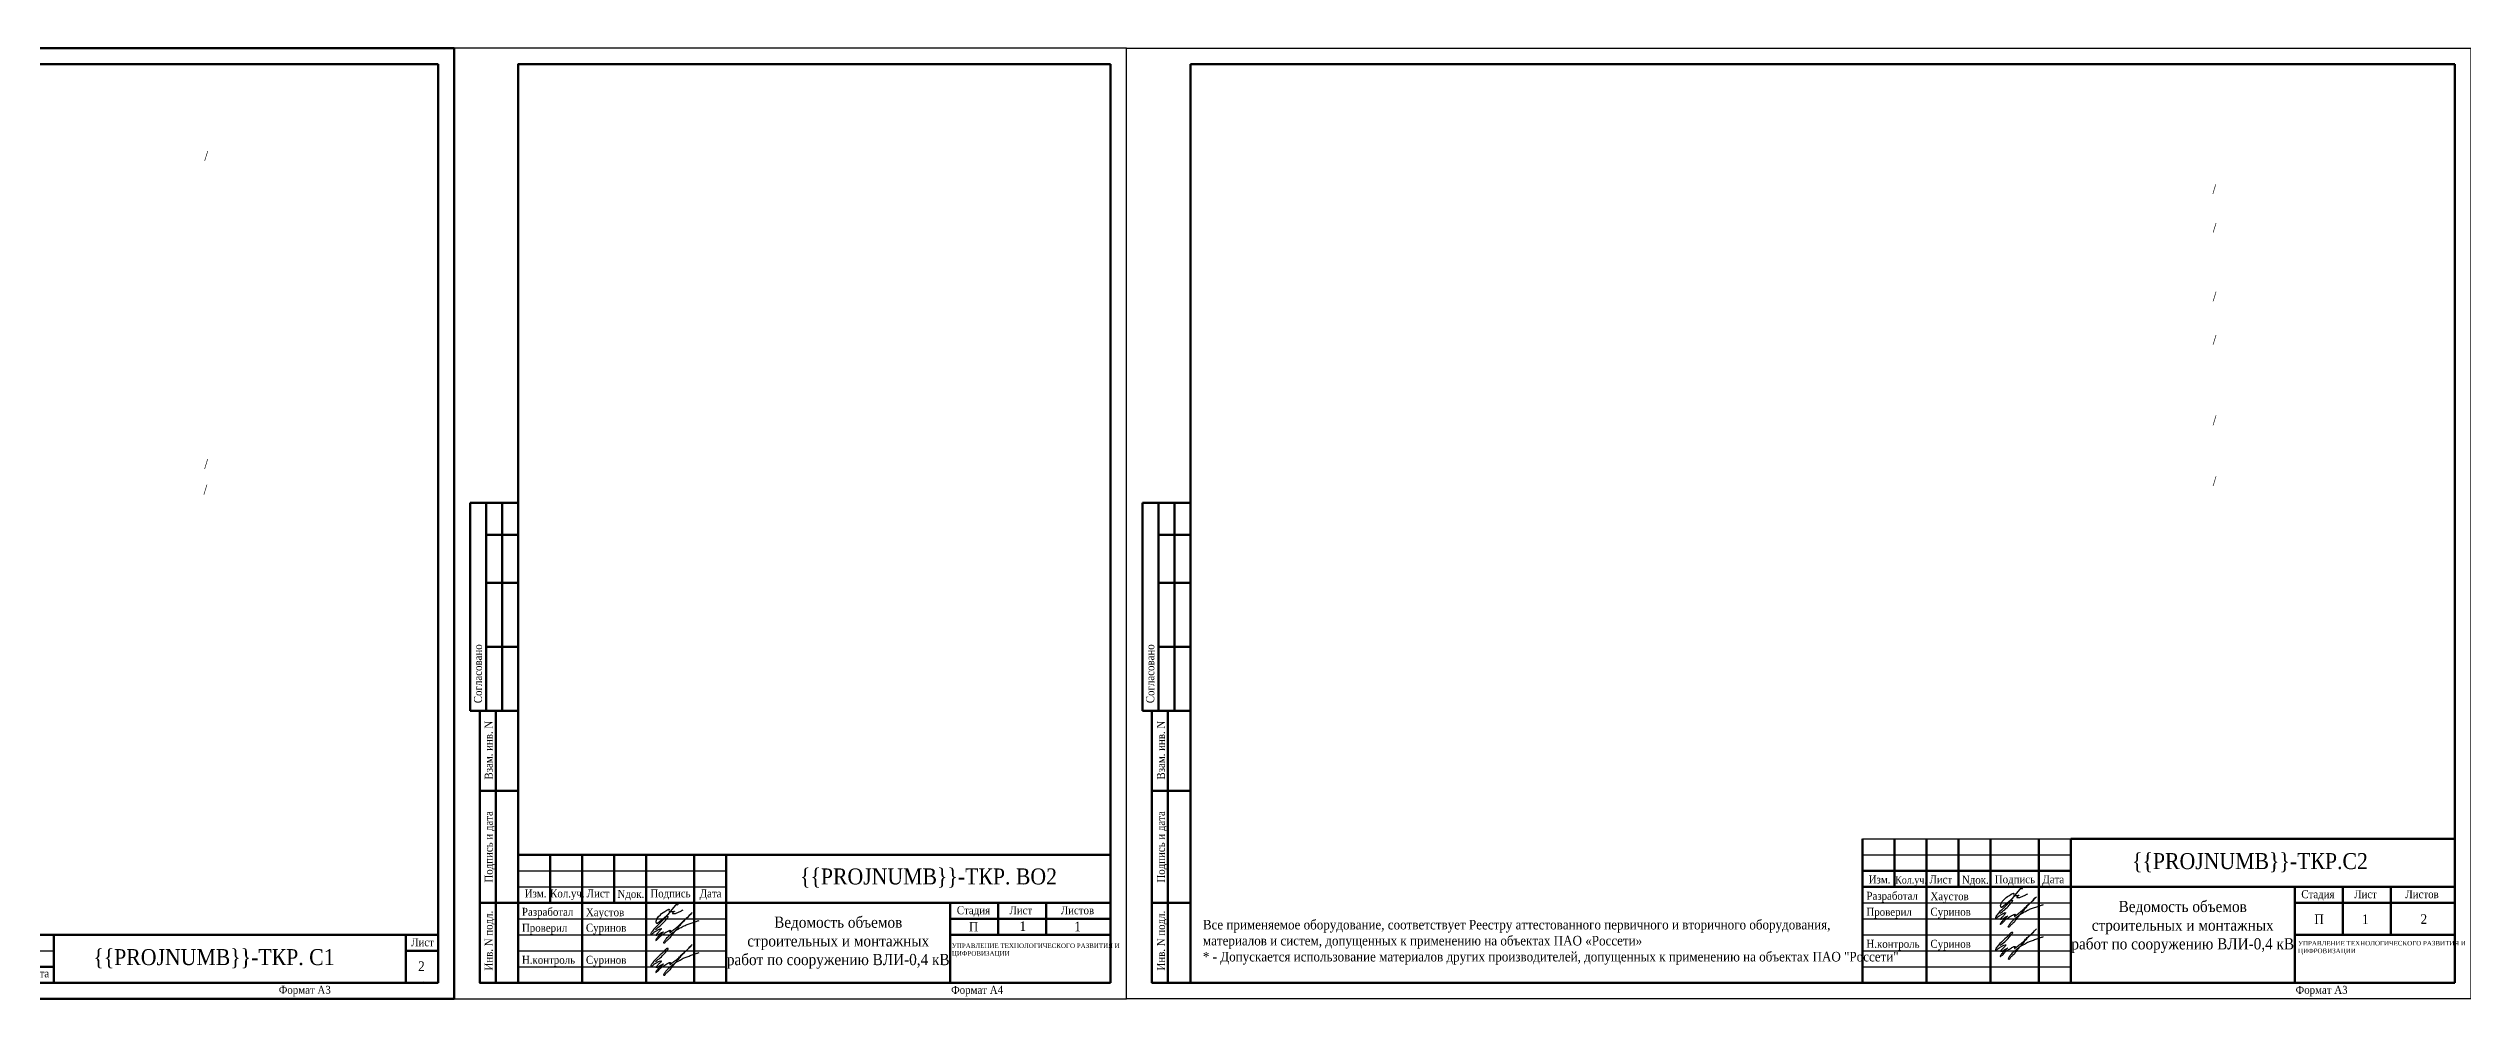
# Model space of a CAD drawing. Header units: millimetres. Extents: x 2515 to 10678, y 3612 to 3913.
# Drawn here: x 8661 to 9415, y 3616 to 3913 of the extents above; entities that cross this region are included whole.
import ezdxf

# ---------------------------------------------------------------- set-up
doc = ezdxf.new("R2010")
doc.units = ezdxf.units.MM
doc.layers.add('П', color=7, linetype='Continuous')
doc.layers.add('Чертеж', color=7, linetype='Continuous')
doc.styles.add('Simplex8', font='Times New Roman.ttf', dxfattribs={"height": 3.5})
doc.styles.add('стиль1', font='Times New Roman.ttf', dxfattribs={"width": 0.9})
doc.styles.add('стиль2', font='Times New Roman.ttf', dxfattribs={"width": 0.9, "height": 2.5})

# ---------------------------------------------------------------- blocks, each defined once
blk = doc.blocks.new('А3 мал.')
at = {"lineweight": 70}
blk.add_lwpolyline([(-65.02, 287), (-250.02, 287), (-250.02, 0)], dxfattribs=at)
at = {"layer": 'Чертеж', "lineweight": 25, "insert": (-40, 15), "char_height": 2.5, "width": 184.6595, "attachment_point": 1, "style": 'стиль1', "bg_fill": 3, "box_fill_scale": 1, "bg_fill_color": 256, "bg_fill_transparency": 0}
blk.add_mtext('\\pxql;^I\\P\\P\\P^I^I^I^I^I^I^I^I^I^I^I^I^I^I^I^I^I^I{\\C255;\\c16777215;.}', dxfattribs=at)
at = {"lineweight": 70}
for p, q in [((145, 287), (145, 0)), ((145, 15), (-40, 15)), ((145, 15), (-40, 15))]:
    blk.add_line(p, q, dxfattribs=at)
for points in [[(145, 287), (-250.02, 287), (-250.02, 0)], [(-40, 15), (-40, 0)], [(-40, 15), (-40, 0)], [(-30, 15), (-30, 0)], [(-30, 15), (-30, 0)], [(-20, 15), (-20, 0)], [(-20, 15), (-20, 0)], [(-10, 15), (-10, 0)], [(-10, 15), (-10, 0)], [(0, 15), (0, 0)], [(0, 15), (0, 0)], [(15, 15), (15, 0)], [(15, 15), (15, 0)], [(25, 15), (25, 0)], [(25, 15), (25, 0)], [(135, 15), (135, 0)], [(135, 15), (135, 0)], [(135, 15), (135, 0)], [(135, 10), (145, 10)], [(135, 10), (145, 10)], [(135, 10), (145, 10)], [(-250.02, 0), (145, 0)], [(-40, 5), (25, 5)], [(-40, 5), (25, 5)], [(-40, 0), (145, 0)], [(-40, 0), (25, 0)], [(-40, 0), (145, 0)], [(-40, 0), (25, 0)], [(-40, 0), (25, 0)], [(25, 0), (145, 0)], [(25, 0), (145, 0)]]:
    blk.add_lwpolyline(points, dxfattribs=at)
at = {"lineweight": 30}
for points in [[(-40, 15), (25, 15)], [(-40, 15), (25, 15)], [(-40, 10), (25, 10)], [(-40, 10), (25, 10)]]:
    blk.add_lwpolyline(points, dxfattribs=at)
at = {"layer": 'П', "lineweight": 70}
blk.add_lwpolyline([(-269.98, -5), (150.02, -5), (150.02, 292), (-269.98, 292)], close=True, dxfattribs=at)
at = {"lineweight": 25, "style": 'стиль1', "width": 0.9}
for s, p in [('Лист', (136.61, 11.4)), ('Изм.', (-37.95, 1.66)), ('Кол.уч.', (-30, 1.66)), ('Лист', (-18.6, 1.66)), ('Nдок.', (-8.98, 1.52)), ('Подпись', (1.3, 1.66)), ('Дата', (16.71, 1.66)), ('Формат А3', (95.26, -3.47))]:
    blk.add_text(s, height=2.5, dxfattribs=at).set_placement(p)
blk = doc.blocks.new('Штамп б')
at = {"lineweight": 70}
for points in [[(20, 0), (8, 0), (8, 85), (20, 85)], [(13, 0), (13, 85)], [(8, 60), (20, 60)], [(8, 25), (20, 25)]]:
    blk.add_lwpolyline(points, dxfattribs=at)
at = {"lineweight": 25, "style": 'Simplex8', "width": 0.9}
for s, p in [('Взам. инв. N', (12.06, 63.49)), ('Подпись и дата', (12.06, 31.28)), ('Инв. N подл.', (12.06, 3.82))]:
    blk.add_text(s, height=2.5, rotation=90, dxfattribs=at).set_placement(p)
blk = doc.blocks.new('A$C5B0935FB')
at = {"lineweight": 70}
for p, q in [((20, 65), (5, 65)), ((5, 0), (5, 65)), ((10, 55), (10, 65)), ((15, 0), (15, 65)), ((20, 0), (20, 65)), ((10, 40), (10, 55)), ((10, 55), (20, 55)), ((10, 20), (10, 40)), ((10, 40), (20, 40)), ((10, 0), (10, 20)), ((10, 20), (20, 20)), ((10, 0), (5, 0)), ((15, 0), (10, 0)), ((20, 0), (15, 0)), ((15, 0), (15, 0))]:
    blk.add_line(p, q, dxfattribs=at)
at = {"lineweight": 25, "style": 'стиль1', "width": 0.9}
blk.add_text('Согласовано', height=2.5, rotation=90, dxfattribs=at).set_placement((8.72, 2.35))
blk = doc.blocks.new('A$C7F1F469D')
at = {"color": 5, "lineweight": 25}
blk.add_spline([(-0.1, 1.78), (1.34, 2.93), (2.75, 4.33), (3.55, 5.31), (3.81, 5.64), (3.86, 5.8), (3.66, 5.81), (3.25, 5.7), (2.89, 5.36), (-1.09, 1.26), (-1.29, 0.98), (-1.47, 0.67), (-1.59, 0.28), (-1.54, 0.16), (-0.98, 0.55), (-0.42, 1.01), (0.34, 1.44), (1.08, 1.86), (1.69, 1.97), (1.62, 1.83), (1.26, 1.37), (0.56, 0.61), (0.16, 0.22), (0, 0), (0.24, -0.04), (0.82, 0.16), (1.44, 0.58), (2.18, 0.95), (2.33, 1.04), (1.93, 0.58), (1.28, 0.02), (0.64, -0.58), (0.1, -1.31), (-0.06, -1.68), (0.13, -1.59), (0.39, -1.41), (1.23, -0.56), (1.62, -0.16), (2.27, 0.27), (2.82, 0.65), (3.41, 1.04), (3.83, 1.25), (4.1, 1.35), (4.33, 1.44), (4.56, 1.45), (4.6, 1.35), (4.48, 1.19), (4.35, 0.92), (4.39, 0.82), (4.59, 0.91), (5.09, 1.34), (6.19, 2.18), (7.41, 3.21), (8.36, 4.22), (9.62, 5.31), (10.99, 6.68), (11.27, 6.98), (9.83, 5.51), (8.6, 4.26), (7.7, 3.28), (7.2, 2.7), (6.74, 2.12), (6.16, 1.41), (5.49, 0.62), (4.74, -0.34), (3.92, -1.29), (3.19, -1.94), (2.91, -2.31), (2.67, -2.58), (2.52, -2.55), (2.49, -2.26), (2.69, -1.9), (3.27, -1.11), (3.8, -0.52), (4.48, 0.07), (5.33, 0.79), (5.97, 1.29), (6.7, 1.77), (7.56, 2.21), (8.83, 2.91), (10.02, 3.35), (11.36, 3.83), (12.55, 4.24), (13.47, 4.57)], degree=3, dxfattribs=at)
blk = doc.blocks.new('Штамп фамилии')
at = {"layer": 'Чертеж', "color": 5, "lineweight": -2}
blk.add_lwpolyline([(47.56, 0.85), (47.63, 0.98), (47.71, 1.12), (47.75, 1.2), (47.79, 1.26), (47.82, 1.32), (47.85, 1.37), (47.85, 1.41), (47.85, 1.5), (47.83, 1.56), (47.8, 1.58), (47.75, 1.59), (47.69, 1.59), (47.65, 1.58), (47.6, 1.56), (47.53, 1.53), (47.47, 1.48), (47.41, 1.42), (47.34, 1.32), (45.35, -1.11), (44.5, -2.12), (43.04, -3.43), (41.29, -4.9), (41.18, -4.96), (41.1, -4.94), (41.06, -4.9), (41.02, -4.83), (40.95, -4.71), (40.89, -4.56), (40.88, -4.4), (40.88, -4.26), (40.91, -4.09), (40.95, -3.94), (40.99, -3.84), (41.05, -3.64), (41.14, -3.44), (41.38, -3.09), (41.64, -2.76), (42.23, -2.17), (42.59, -1.81), (43.05, -1.48), (43.63, -1.13), (44.19, -0.77), (44.85, -0.41), (44.92, -0.44), (44.94, -0.46), (44.95, -0.51), (44.89, -0.87), (44.97, -1.02), (45.03, -1.1), (45.09, -1.13), (45.19, -1.2), (45.35, -1.22), (45.55, -1.22), (46.39, -1.16), (46.48, -1.08), (46.54, -1.05), (46.56, -1.07), (46.57, -1.09), (46.56, -1.13), (46.54, -1.15), (46.53, -1.18), (46.48, -1.21), (46.37, -1.3), (46.01, -1.59), (45.97, -1.66), (45.96, -1.7), (45.96, -1.78), (45.99, -1.81), (46.12, -1.82), (46.26, -1.81), (46.68, -1.81), (46.77, -1.8), (46.92, -1.76), (47.12, -1.67), (48.59, -1.09), (48.75, -0.97), (48.9, -0.86), (49.05, -0.79), (49.15, -0.75), (49.3, -0.69)], dxfattribs=at)
at = {"layer": 'Чертеж', "color": 67, "lineweight": -2, "true_color": 0x727430}
for p in [(40.81, -8.53), (40.81, -18.55)]:
    blk.add_blockref('A$C7F1F469D', p, dxfattribs=at)
at = {"color": 7, "char_height": 2.5, "attachment_point": 4, "style": 'стиль1'}
for s, insert, width in [(' Разработал', (-1.9, -1.68), 17), (' Проверил', (-1.9, -6.68), 17), ('Хаустов', (18.94, -1.81), 20), (' Суринов', (18.1, -6.65), 20), (' Н.контроль', (-1.9, -16.68), 17), (' Суринов', (18.1, -16.68), 20)]:
    blk.add_mtext(s, dxfattribs=dict(at, insert=insert, width=width))
blk = doc.blocks.new('A$C31D65421')
blk.add_blockref('Штамп фамилии', (2.24, 18.43))

msp = doc.modelspace()

# ---------------------------------------------------------------- linework, layer by layer
at = {"lineweight": 70}
for points in [[(9237.884, 3666.313), (9237.884, 3651.313)], [(9257.884, 3666.313), (9257.884, 3651.313)]]:
    msp.add_lwpolyline(points, dxfattribs=at)
at = {"layer": 'П'}
msp.add_lwpolyline([(8997.884, 3913.313), (9417.884, 3913.313), (9417.884, 3616.313), (8997.884, 3616.313)], close=True, dxfattribs=at)
at = {"layer": 'Чертеж', "lineweight": 70}
for p, q in [((8992.884, 3908.313), (8992.884, 3621.313)), ((9412.884, 3621.313), (9412.884, 3908.313)), ((8992.884, 3661.313), (8807.884, 3661.313)), ((8807.884, 3656.313), (8807.884, 3661.313)), ((8827.884, 3646.313), (8827.884, 3661.313)), ((8872.884, 3656.313), (8872.884, 3661.313)), ((8827.884, 3651.313), (8827.884, 3621.313)), ((8942.884, 3641.313), (8992.884, 3641.313))]:
    msp.add_line(p, q, dxfattribs=at)
at = {"layer": 'Чертеж', "lineweight": 50}
for p, q in [((9412.884, 3908.313), (9017.884, 3908.313)), ((9017.884, 3908.313), (9017.884, 3621.313)), ((9412.884, 3621.305), (9017.884, 3621.305))]:
    msp.add_line(p, q, dxfattribs=at)
at = {"layer": 'Чертеж', "lineweight": 70}
for points in [[(8992.884, 3908.313), (8807.884, 3908.313), (8807.884, 3621.313)], [(9227.884, 3666.313), (9227.884, 3621.313)], [(9247.884, 3666.313), (9247.884, 3621.313)], [(9247.884, 3666.313), (9247.884, 3621.313)], [(9267.884, 3666.313), (9267.884, 3621.313)], [(9267.884, 3666.313), (9267.884, 3621.313)], [(9282.884, 3666.313), (9282.884, 3621.313)], [(9282.884, 3666.313), (9282.884, 3621.313)], [(9292.884, 3666.313), (9292.884, 3621.313)], [(9292.884, 3666.313), (9412.884, 3666.313)], [(8807.884, 3661.313), (8807.884, 3621.313)], [(8817.884, 3661.313), (8817.884, 3646.313)], [(8837.884, 3661.313), (8837.884, 3646.313)], [(8847.884, 3661.313), (8847.884, 3621.313)], [(8862.884, 3661.313), (8862.884, 3621.313)], [(8872.884, 3661.313), (8872.884, 3621.313)], [(9227.884, 3656.313), (9292.884, 3656.313)], [(9227.884, 3651.313), (9412.884, 3651.313)], [(9362.884, 3651.313), (9362.884, 3621.313)], [(9377.884, 3651.313), (9377.884, 3636.313)], [(9392.884, 3651.313), (9392.884, 3636.313)], [(8807.884, 3646.313), (8872.884, 3646.313)], [(8872.884, 3646.313), (8992.884, 3646.313)], [(8942.884, 3646.313), (8942.884, 3621.313)], [(8957.884, 3646.313), (8957.884, 3636.313)], [(8972.884, 3646.313), (8972.884, 3636.313)], [(9362.884, 3646.313), (9412.884, 3646.313)], [(8942.884, 3636.313), (8992.884, 3636.313)], [(9362.884, 3636.313), (9412.884, 3636.313)], [(8807.884, 3621.313), (8992.884, 3621.313)], [(9227.884, 3621.313), (9412.884, 3621.313)]]:
    msp.add_lwpolyline(points, dxfattribs=at)
at = {"layer": 'Чертеж', "lineweight": 30}
for points in [[(9227.884, 3666.313), (9292.884, 3666.313)], [(9227.884, 3661.313), (9292.884, 3661.313)], [(8807.884, 3656.313), (8872.884, 3656.313)], [(8807.884, 3651.313), (8872.884, 3651.313)], [(9227.884, 3646.313), (9292.884, 3646.313)], [(8807.884, 3641.313), (8872.884, 3641.313)], [(8807.884, 3636.313), (8872.884, 3636.313)], [(8807.884, 3636.313), (8872.884, 3636.313)], [(9227.884, 3641.313), (9292.884, 3641.313)], [(9227.884, 3636.313), (9292.884, 3636.313)], [(8807.884, 3631.313), (8872.884, 3631.313)], [(9227.884, 3631.313), (9292.884, 3631.313)], [(8807.884, 3626.313), (8872.884, 3626.313)], [(9227.884, 3626.313), (9292.884, 3626.313)]]:
    msp.add_lwpolyline(points, dxfattribs=at)

# ---------------------------------------------------------------- block references
for name, p in [('А3 мал.', (8637.859, 3621.313)), ('A$C5B0935FB', (8787.884, 3706.313))]:
    msp.add_blockref(name, p)
at = {"layer": 'Чертеж'}
msp.add_blockref('A$C5B0935FB', (8997.884, 3706.313), dxfattribs=at)
at = {"layer": 'Чертеж', "lineweight": 25}
for p in [(8787.884, 3621.313), (8997.884, 3621.313)]:
    msp.add_blockref('Штамп б', p, dxfattribs=at)
at = {"layer": 'Чертеж', "linetype": 'Continuous', "lineweight": 0}
for p in [(9227.884, 3631.313), (8807.884, 3626.313)]:
    msp.add_blockref('A$C31D65421', p, dxfattribs=at)

# ---------------------------------------------------------------- texts
at = {"lineweight": 25, "style": 'стиль1', "width": 0.9}
for s, p in [('/', (9337.177, 3867.82)), ('/', (9337.263, 3855.71)), ('/', (9337.263, 3834.256)), ('/', (9337.263, 3820.727)), ('/', (9337.263, 3795.563)), ('/', (9337.263, 3776.558)), ('1', (9383.895, 3639.639)), ('2', (9402.196, 3639.716))]:
    msp.add_text(s, height=3, dxfattribs=at).set_placement(p)
at = {"layer": 'Чертеж', "lineweight": 25, "style": 'стиль1', "width": 0.9}
for s, height, p in [('Изм.', 2.5, (8809.937, 3647.974)), ('Кол.уч.', 2.5, (8817.884, 3647.974)), ('Лист', 2.5, (8829.285, 3647.974)), ('Подпись', 2.5, (8849.181, 3647.974)), ('Дата', 2.5, (8864.595, 3647.974)), ('Изм.', 2.5, (9229.775, 3652.331)), ('Кол.уч.', 2.3, (9238.046, 3652.295)), ('Лист', 2.5, (9248.755, 3652.331)), ('Nдок.', 2.5, (9258.906, 3652.243)), ('Подпись', 2.5, (9269.181, 3652.386)), ('Дата', 2.5, (9284.023, 3652.386)), ('Nдок.', 2.5, (8838.906, 3647.831)), ('Стадия', 2.5, (8944.932, 3642.712)), ('Лист', 2.5, (8961.353, 3642.712)), ('Листов', 2.5, (8977.397, 3642.712)), ('Стадия', 2.5, (9364.932, 3647.732)), ('Лист', 2.5, (9381.441, 3647.732)), ('Листов', 2.5, (9397.427, 3647.732)), ('П', 3, (8948.69, 3637.325)), ('1', 3, (8964.528, 3637.495)), ('1', 3, (8981.623, 3637.378)), ('П', 3, (9369.025, 3639.655)), ('Формат А4', 2.5, (8943.145, 3617.841)), ('Формат А3', 2.5, (9363.145, 3617.841))]:
    msp.add_text(s, height=height, dxfattribs=at).set_placement(p)
at = {"layer": 'Чертеж', "lineweight": 25, "attachment_point": 5, "style": 'стиль2'}
for s, insert, char_height, width in [('\\{\\{PROJNUMB\\}\\}-ТКР.С2', (9348.884, 3658.813), 5, 110), ('\\{\\{PROJNUMB\\}\\}-ТКР. ВО2', (8936.083, 3654.017), 5, 119.88502), ('\\pxql;{\\fTimes New Roman|b0|i0|c204|p16;\\H0.8x;УПРАВЛЕНИЕ ТЕХНОЛОГИЧЕСКОГО РАЗВИТИЯ И ЦИФРОВИЗАЦИИ}', (8970.48, 3631.435), 1.8, 54.19561), ('\\pxql;{\\fTimes New Roman|b0|i0|c204|p16;\\H0.8x;\\W0.9;УПРАВЛЕНИЕ ТЕХНОЛОГИЧЕСКОГО РАЗВИТИЯ И ЦИФРОВИЗАЦИИ}', (9391.003, 3632.237), 1.8, 54.19561)]:
    msp.add_mtext(s, dxfattribs=dict(at, insert=insert, char_height=char_height, width=width))
at = {"layer": 'Чертеж', "lineweight": 50, "attachment_point": 5, "style": 'стиль1'}
for s, insert, char_height, width in [('Ведомость объемов \\Pстроительных и монтажных \\Pработ по сооружению ВЛИ-0,4 кВ ', (9327.884, 3638.731), 3.5, 70), ('Ведомость объемов \\Pстроительных и монтажных \\Pработ по сооружению ВЛИ-0,4 кВ ', (8907.884, 3633.813), 3.5, 70), ('\\pxql;Все применяемое оборудование, соответствует Реестру аттестованного первичного и вторичного оборудования, материалов и систем, допущенных к применению на объектах ПАО «Россети» \\P* - Допускается использование материалов других производителей, допущенных к применению на объектах ПАО "Россети"', (9126.677, 3633.968), 3, 209.77528)]:
    msp.add_mtext(s, dxfattribs=dict(at, insert=insert, char_height=char_height, width=width))

# ---------------------------------------------------------------- next in the draw order: linework, layer by layer
at = {"layer": 'П'}
msp.add_lwpolyline([(8367.884, 3913.313), (8787.884, 3913.313), (8787.884, 3616.313), (8367.884, 3616.313)], close=True, dxfattribs=at)
at = {"layer": 'П', "linetype": 'Continuous', "lineweight": 0}
msp.add_lwpolyline([(8787.884, 3913.313), (8997.884, 3913.313), (8997.884, 3616.313), (8787.884, 3616.313)], close=True, dxfattribs=at)
at = {"layer": 'П', "lineweight": 30}
msp.add_lwpolyline([(8787.884, 3616.313), (8997.884, 3616.313), (8997.884, 3913.313), (8787.884, 3913.313)], close=True, dxfattribs=at)

# ---------------------------------------------------------------- next in the draw order: texts
at = {"lineweight": 25, "style": 'стиль1', "width": 0.9}
for s, p in [('/', (8709.872, 3878.141)), ('/', (8709.862, 3781.915)), ('/', (8709.636, 3773.915)), ('2', (8776.67, 3624.992))]:
    msp.add_text(s, height=3, dxfattribs=at).set_placement(p)
at = {"layer": 'Чертеж', "lineweight": 25, "insert": (8712.859, 3628.813), "char_height": 5, "width": 120, "attachment_point": 5, "style": 'стиль2'}
msp.add_mtext('\\{\\{PROJNUMB\\}\\}-ТКР. С1', dxfattribs=at)

doc.saveas('drawing.dxf')
